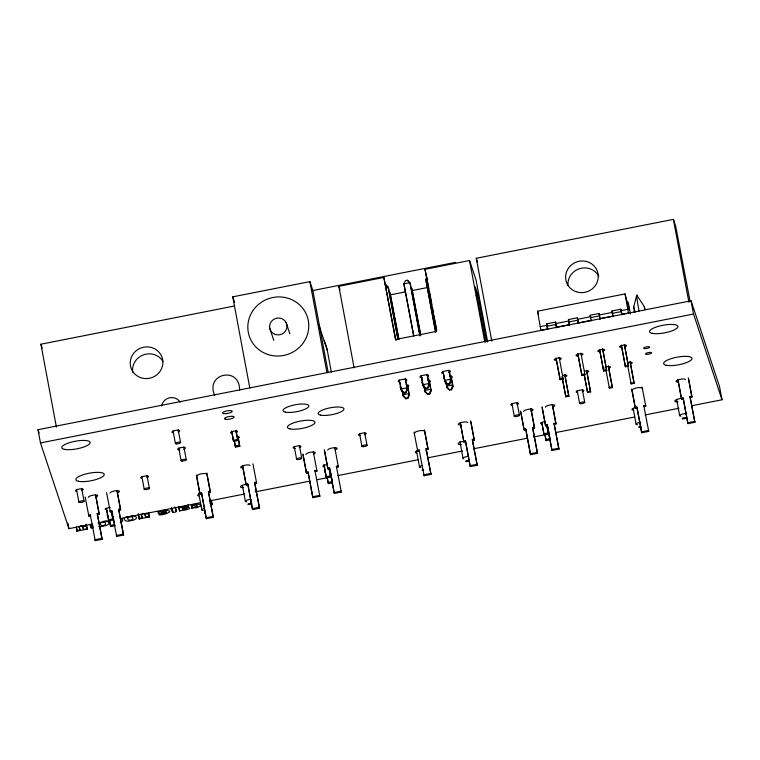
<?xml version="1.0" encoding="UTF-8"?>
<svg xmlns="http://www.w3.org/2000/svg" width="760" height="760" viewBox="0 0 760 760"><rect width="100%" height="100%" fill="white"/><g stroke="black" fill="none" stroke-linecap="round" stroke-linejoin="round"><path stroke-width="1.14" d="M645.078 309.272L644.318 306.613L636.728 295.194L633.697 306.935L634.4 312.255M644.318 306.613L644.594 309.225M191.729 507.832L197.6 506.217L196.678 505.115L191.102 505.875L193.496 504.735A6.802 1.833 -10.6 0 1 196.935 504.146L200.336 504.421L201.077 505.533L197.267 507.642L191.757 508.022M399.19 379.772L401.451 390.63L403.94 393.062L405.906 392.673L406.961 387.856L405.222 378.584M401.954 390.127L403.351 396.34L405.83 398.781L407.806 398.392L408.851 393.575L407.331 385.453M421.021 375.459L423.282 386.317L425.762 388.759L427.737 388.369L428.783 383.553L427.053 374.272M423.567 384.655L425.182 392.036L427.661 394.469L429.628 394.088L430.683 389.262L428.726 378.831M442.852 371.155L445.113 382.014L447.592 384.446L449.559 384.056L450.613 379.24L448.875 369.968M445.616 381.51L447.003 387.724L449.492 390.165L451.459 389.776L452.513 384.959L450.775 375.677M435.47 331.74L425.704 279.566L426.892 277.134M405.906 392.673L407.483 389.443L405.526 379.002M407.806 398.392L409.383 395.152L407.645 385.88M427.737 388.369L429.315 385.13L427.358 374.699M429.628 394.088L431.205 390.849L429.685 382.726M449.559 384.056L451.136 380.827L449.397 371.545M451.459 389.776L453.036 386.536L451.079 376.105M141.578 514.434L142.196 517.712L139.203 518.32L139.241 518.957L149.397 516.952L149.045 516.372L145.644 517.028L144.685 514.111L148.475 513.703L145.93 513.294M79.591 527.801L79.999 529.986L77.007 530.594L76.903 531.154L87.276 529.102L83.457 529.302L82.488 526.385L85.87 526.195L86.098 525.559L80.275 525.872M171.361 507.728C170.173 514.729 180.196 513.209 174.686 507.072M93.432 527.041L90.848 527.82L92.881 528.238M210.776 504.906L212.163 504.098L210.539 504.231M188.489 506.701C187.359 505.172 181.146 506.901 178.923 508.297L179.512 510.976L183.008 510.216A4.902 1.32 -10.6 0 0 186.029 509.894L189.81 508.535C189.382 505.675 183.122 509.523 182.105 508.003C183.891 505.998 190.057 508.678 188.081 504.517M125.523 517.265L124.355 518.12L124.184 519.602L126.15 521.037A5.12 1.377 -10.6 0 0 129.608 520.98L134.064 519.973L136.202 518.719L136.391 517.237L134.406 515.812A5.12 1.377 -10.6 0 0 130.948 515.859M209.95 503.405L211.47 502.227L209.95 501.752M120.384 522.681L122.749 520.961L122.046 519.033L120.716 518.51M126.492 516.866L127.756 516.486M93.014 525.768L90.079 525.825L92.682 524.78M249.793 387.894L232.759 296.846L309.89 281.627L312.873 290.624L328.197 372.505M56.411 427.063L40.897 344.213L234.545 305.985M311.923 290.719L455.705 262.342M491.786 341.126L476.273 258.276L673.398 219.374L675.697 226.299L690.023 301.065M354.122 367.916L338.856 286.32L383.847 277.447L395.998 340.613M383.847 277.447L395.466 339.511L436.62 331.388L425.001 269.325L469.556 260.528L476.13 280.326L487.683 342.104M419.976 335.274L410.428 284.259L409.906 282.682L407.426 280.24L405.45 280.63L403.883 283.87L413.639 336.043M386.07 287.385L388.084 286.985L388.607 288.572L398.154 339.587M425.704 279.566L427.719 279.167M390.336 294.861L405.394 291.897M412.347 290.519L427.414 287.546M475.988 295.82L478.135 295.393L486.733 341.363M547.827 328.956L540.92 330.315L537.5 311.201L625.043 293.92L629.175 309.985L627.627 301.71L628.719 304.998L630.448 313.832M547.628 329.602L546.678 323.845L555.589 322.088L556.415 326.591M569.392 325.308L568.442 319.551L577.362 317.794L578.189 322.297M591.156 321.014L590.216 315.257L599.127 313.5L599.953 318.003M612.931 316.711L611.981 310.963L620.892 309.197L621.727 313.699M540.227 326.629L547.143 325.261L547.514 327.227M556.054 323.503L568.917 320.967L568.442 319.551M577.828 319.209L590.681 316.673L590.216 315.257M599.592 314.906L612.456 312.369L612.807 315.457M621.366 310.612L627.769 309.349L625.043 293.92M547 326.258L555.911 324.501L555.589 322.088M568.765 321.964L577.676 320.207L577.362 317.794M590.529 317.67L599.45 315.903L599.127 313.5M612.303 313.367L621.214 311.609L620.892 309.197M555.892 327.36L569.715 324.634M577.781 323.048L591.603 320.312M599.659 318.725L613.481 315.998M621.547 314.402L628.453 313.044L627.769 309.349M92.216 524.067L68.941 528.665L40.479 442.938L38 429.695L691.058 300.798L719.52 386.526L722 399.769L691.733 405.745M40.479 442.938L693.538 314.041L722 399.769M407.483 389.443L406.961 387.856L400.928 389.044L403.769 392.549L405.735 392.16M429.315 385.13L428.783 383.553L422.759 384.74L425.59 388.236L427.566 387.847M451.136 380.827L450.613 379.24L444.581 380.427L447.421 383.933L449.388 383.543M409.383 395.152L408.851 393.575L402.828 394.763L405.659 398.259L407.635 397.879M431.205 390.849L430.683 389.262L424.65 390.45L427.49 393.955L429.457 393.566M453.036 386.536L452.513 384.959L446.481 386.147L449.312 389.652L451.288 389.262M233.273 440.277L237.557 439.432L237.927 440.553L233.643 441.408L231.553 431.11M559.883 378.86L562.932 378.252L563.198 379.059L560.149 379.658L556.035 358.312M581.647 374.566L584.697 373.958L584.962 374.765L581.913 375.364L577.799 354.017M603.421 370.262L606.471 369.664L606.736 370.462L603.687 371.07L599.573 349.724M625.186 365.969L628.235 365.37L628.501 366.168L625.452 366.766L621.338 345.42M235.173 445.997L239.457 445.151L239.827 446.272L235.543 447.117L234.327 441.484M565.573 396.007L568.622 395.399L568.889 396.207L565.839 396.805L561.944 376.599M587.337 391.704L590.387 391.106L590.653 391.903L587.603 392.512L584.136 374.585M612.427 387.609L612.161 386.812L609.111 387.41L609.378 388.208L612.427 387.609L608.37 365.921M634.192 383.315L633.925 382.508L630.876 383.116L631.142 383.914L634.192 383.315L630.135 361.627M90.288 514.9L88.578 515.242L88.872 516.135L90.592 515.803L90.288 514.9L95.237 540.626L102.182 539.258L97.232 513.532L98.952 513.19L99.246 514.092L97.537 514.434M111.729 510.672L110.01 511.005L110.314 511.907L112.024 511.565L111.729 510.672L116.669 536.399L123.614 535.031L118.664 509.295L120.384 508.962L120.678 509.865L118.968 510.197M196.327 475L199.756 493.297L201.466 492.955L201.761 493.858L206.406 518.681L213.351 517.313L208.411 491.587L210.121 491.245L210.425 492.147L208.706 492.489M242.544 465.88L245.965 484.177L247.684 483.835L247.978 484.737L252.624 509.561L259.569 508.193L254.619 482.467L256.338 482.125L256.633 483.027L254.923 483.369M302.841 453.986L306.261 472.273L307.981 471.931L308.275 472.834L312.92 497.657L319.865 496.289L314.925 470.563L316.635 470.231L316.939 471.124L315.219 471.466L314.925 470.563M324.273 449.749L327.702 468.046L329.412 467.704L329.716 468.606L334.362 493.43L341.297 492.062L336.357 466.336L338.067 465.994L338.371 466.897L336.651 467.238L336.357 466.336M419.149 449.996L417.44 450.328L417.734 451.231L419.453 450.889L419.149 449.996L424.099 475.722L431.043 474.344L426.094 448.618L427.813 448.286L428.108 449.188L426.398 449.521M467.751 422.55A4.807 1.292 -10.6 0 0 460.322 422.873L463.657 441.208L465.367 440.866L465.671 441.769L470.316 466.602L477.251 465.224L472.311 439.498L474.022 439.166L474.325 440.059L472.606 440.401M520.533 411.017L523.953 429.305L525.663 428.972L525.967 429.865L530.613 454.698L537.558 453.33L532.608 427.604L534.327 427.262L534.622 428.165L532.912 428.498M541.966 406.79L545.385 425.077L547.105 424.735L547.399 425.638L552.045 450.462L558.989 449.094L554.04 423.367L555.76 423.035L556.054 423.928L554.344 424.27M631.702 389.072L635.122 407.369L636.842 407.027L637.136 407.93L641.782 432.753L648.726 431.385L643.786 405.659L645.496 405.317L645.8 406.22L644.081 406.562L643.786 405.659M677.92 379.952L681.34 398.24L683.059 397.908L683.354 398.81L688 423.633L694.944 422.265L689.994 396.54L691.714 396.197L692.008 397.1L690.298 397.433M199.756 493.297L200.051 494.2L201.761 493.858M245.965 484.177L246.269 485.07L247.978 484.737M306.261 472.273L306.565 473.176L308.275 472.834M327.702 468.046L327.997 468.939L329.716 468.606M463.657 441.208L463.952 442.111L465.671 441.769M523.953 429.305L524.248 430.207L525.967 429.865M545.385 425.077L545.689 425.98L547.399 425.638M635.122 407.369L635.426 408.262L637.136 407.93M681.34 398.24L681.644 399.142L683.354 398.81M106.343 508.44L108.452 519.736L112.736 518.88L113.107 520.011L98.04 522.918M323.817 464.341L326.144 476.767L330.429 475.921L330.799 477.042L316.891 479.721M541.718 422.512L543.827 433.798L548.112 432.953L548.482 434.083L533.415 436.99M120.156 518.558L200.478 502.702M209.798 500.859L244.72 493.971M255.198 491.9L309.909 481.108M337.849 475.589L418.171 459.733M427.481 457.9L462.403 451.003M474.05 448.704L527.592 438.14M555.531 432.62L634.695 417.002M645.173 414.931L678.927 408.272M110.352 525.445L114.636 524.6L115.007 525.73L110.722 526.575L109.297 519.802M326.981 476.833L328.035 482.476L332.32 481.631L330.419 471.476M545.727 439.517L550.012 438.672L550.383 439.793L546.098 440.638L544.673 433.874M328.035 482.476L328.415 483.607L332.699 482.762M102.182 539.258L101.878 538.356L94.933 539.723L95.237 540.626M123.614 535.031L123.31 534.128L116.375 535.496L116.669 536.399M201.466 492.955L206.112 517.788L213.056 516.41L213.351 517.313M247.684 483.835L252.329 508.658L259.274 507.291L259.569 508.193M307.981 471.931L312.626 496.764L319.57 495.387L319.865 496.289M329.412 467.704L334.058 492.528L341.002 491.159L341.297 492.062M431.043 474.344L430.74 473.452L423.795 474.82L424.099 475.722M465.367 440.866L470.012 465.699L476.957 464.331L477.251 465.224M525.663 428.972L530.309 453.796L537.253 452.428L537.558 453.33M547.105 424.735L551.75 449.568L558.686 448.2L558.989 449.094M636.842 407.027L641.487 431.851L648.432 430.483L648.726 431.385M683.059 397.908L687.705 422.731L694.64 421.363L694.944 422.265M142.471 513.598L143.555 513.389M158.507 513.617L166.373 512.534C149.9 516.011 165.794 515.631 169.784 511.708L169.746 511.281C166.573 509.058 161.32 510.692 158.222 512.639L158.507 513.617L158.099 511.442M410.428 284.259L407.426 280.24M388.607 288.572L385.595 284.553L388.084 286.985L397.841 339.159M633.697 306.935L634.182 308.389M687.705 422.731L688 423.633M611.981 310.963L612.456 312.369M641.487 431.851L641.782 432.753M546.678 323.845L547.143 325.261M547.694 328.206L547.342 327.142L547.504 328.349M537.5 311.201L538.612 314.526M551.75 449.568L552.045 450.462M543.827 433.798L544.198 434.929L541.88 422.503M476.273 258.276L477.594 262.238M478.135 295.393L475.294 286.843L485.621 342.01M530.309 453.796L530.613 454.698M425.001 269.325L428.972 288.809M447.421 383.933L447.592 384.446M449.312 389.652L449.492 390.165M470.012 465.699L470.316 466.602M425.59 388.236L425.762 388.759M427.49 393.955L427.661 394.469M403.769 392.549L403.94 393.062M405.659 398.259L405.83 398.781M338.856 286.32L339.948 289.626M334.058 492.528L334.362 493.43M326.144 476.767L326.515 477.888L324.188 465.471M312.626 496.764L312.92 497.657M252.329 508.658L252.624 509.561M206.112 517.788L206.406 518.681M140.961 514.007L142.196 517.712M108.452 519.736L108.822 520.856L106.504 508.431M40.897 344.213L42.218 348.166M78.774 526.281L79.999 529.986M38 429.695L39.111 433.038M331.36 372.115L327.294 350.369L319.837 327.864A39.339 37.858 -18.3 0 0 319.086 324.653M286.168 322.696L289.845 333.783M269.724 328.168L273.771 340.375M232.759 296.846L234.621 302.47M634.6 310.099L635.094 312.322M691.058 300.798L693.538 314.041M673.398 219.374L688.902 302.224M688.588 378.803L692.008 397.1M688.294 377.91L691.714 396.197M689.994 396.54L694.64 421.363M678.005 379.705L681.644 399.142M676.723 399.893L679.678 415.653M642.077 387.03L645.8 406.22M621.214 311.609L621.841 314.953M630.087 361.969L633.925 382.508M624.444 344.479L628.501 366.168M624.387 344.822L628.235 365.37M627.722 365.655L631.142 383.914M632.006 389.975L635.426 408.262M621.395 345.078L625.452 366.766M633.184 408.49L636.139 424.241M599.45 315.903L600.077 319.257M608.313 366.263L612.161 386.812M602.68 348.773L606.736 370.462M602.623 349.115L606.471 369.664M605.957 369.949L609.378 388.208M599.839 350.522L603.687 371.07M577.676 320.207L578.303 323.551M586.596 370.215L590.653 391.903M586.549 370.557L590.387 391.106M580.906 353.077L584.962 374.765M584.193 374.243L587.603 392.512M577.856 353.675L581.913 375.364M582.35 389.528L584.744 402.334M569.097 321.945L569.269 324.055M577.23 390.668L579.605 403.351M555.911 324.501L556.538 327.845M564.832 374.519L568.889 396.207M564.775 374.86L568.622 395.399M559.142 357.371L563.198 379.059M562.419 378.546L565.839 396.805M556.082 357.969L560.149 379.658M552.415 404.5L556.054 423.928M552.33 404.738L555.76 423.035M554.04 423.367L558.686 448.2M547.684 426.246L549.803 437.541M546.792 425.049L548.482 434.083M546.63 425.049L548.112 432.953M542.26 407.683L545.689 425.98M544.834 433.865L546.098 440.638M530.983 408.728L534.622 428.165M530.898 408.965L534.327 427.262M532.608 427.604L537.253 452.428M520.828 411.92L524.248 430.207M517.066 402.543L519.441 415.226M511.898 403.437L514.292 416.242M469.556 260.528L484.823 342.114M470.896 421.772L474.325 440.059M470.601 420.869L474.022 439.166M472.311 439.498L476.957 464.331M460.313 422.674L463.952 442.111M459.914 441.522L463.077 458.403M429.409 291.108L431.984 304.902M432.421 307.202L433.494 312.949M433.922 315.248L436.715 330.191M445.92 381.928L447.003 387.724M426.236 281.143L435.784 332.158M443.593 373.901L445.113 382.014M420.793 335.198L411.806 288.392L420.479 334.77M419.89 336.015L409.906 282.682L403.883 283.87L413.734 335.302M424.089 386.241L425.182 392.036M421.762 378.204L423.282 386.317M424.688 430.891L428.108 449.188M424.384 429.989L427.813 448.286M426.094 448.618L430.74 473.452M398.962 339.501L389.975 292.704L398.658 339.084M414.019 432.041L417.734 451.231M416.594 451.24L419.539 466.991M402.268 390.545L403.351 396.34M399.931 382.517L401.451 390.63M364.658 432.497L367.051 445.303M359.537 433.627L361.912 446.32M309.89 281.627L326.923 372.656M334.733 447.459L338.371 466.897M329.108 468.008L330.799 477.042M328.947 468.017L330.429 475.921M324.577 450.651L327.997 468.939M327.351 477.964L328.415 483.607M313.3 451.687L316.939 471.124M303.145 454.879L306.565 473.176M299.373 445.502L301.748 458.185M294.215 446.405L296.609 459.202M239.561 390.516C240.483 365.845 204.696 373.055 214.709 395.418M252.918 463.837L256.633 483.027M254.619 482.467L259.274 507.291M238.108 437.104L239.827 446.272M237.766 436.135L239.457 445.151M236.027 430.416L237.927 440.553M242.63 465.642L246.269 485.07M235.837 430.264L237.557 439.432M234.469 441.389L235.543 447.117M242.44 485.611L245.385 501.372M231.743 431.262L233.643 441.408M206.995 473.86L210.425 492.147M206.701 472.957L210.121 491.245M211.356 500.583L211.973 503.861M211.156 500.127L211.973 504.497M211.005 500.583L211.622 503.861M208.411 491.587L213.056 516.41M196.631 475.902L200.051 494.2M198.692 493.078L201.846 509.96M183.882 446.927L186.266 459.667M178.191 429.78L180.576 442.519M191.643 505.372L192.052 507.556M191.453 505.428L191.862 507.613M191.511 506.075L191.919 508.259M178.733 447.944L181.127 460.683M173.042 430.796L175.427 443.536M178.847 506.654L179.664 511.024M175.313 507.328L176.139 511.698M172.358 509.048L172.966 512.325M146.975 475.465L149.368 488.262M141.854 476.596L144.229 489.278M148.58 512.582L149.397 516.952M148.428 513.095L149.255 517.047M145.036 513.75L145.644 517.028M139.023 516.8L139.431 518.985M138.386 513.95L139.241 518.957M138.234 514.045L139.052 518.415M117.04 490.428L120.678 509.865M116.954 490.666L120.384 508.962M118.664 509.295L123.31 534.128M112.309 512.183L112.736 514.434M113.154 516.695L114.427 523.469M111.635 512.107L113.107 520.011M111.254 510.976L112.736 518.88M106.59 492.717L110.314 511.907M109.459 519.792L110.722 526.575M95.608 494.656L99.246 514.092M95.522 494.903L98.952 513.19M97.232 513.532L101.878 538.356M90.687 525.417L91.096 527.601M85.158 496.945L88.872 516.135M81.69 488.471L84.065 501.153M86.383 524.865L87.201 529.236M86.212 524.314L87.058 529.321M86.032 524.286L86.849 528.656M76.522 489.364L78.916 502.17M82.84 526.024L83.457 529.302M76.826 529.074L77.235 531.259M76.389 527.317L77.007 530.594M76.228 526.87L77.045 531.231M67.906 523.146L68.941 528.665M88.255 497.448A4.807 1.292 -10.6 0 1 94.971 494.978A4.807 1.292 -10.6 0 1 95.684 497.125M414.789 433A4.807 1.292 -10.6 0 1 419.083 430.834A4.807 1.292 -10.6 0 1 424.213 431.138M110.019 493.154A4.807 1.292 -10.6 0 1 116.736 490.684A4.807 1.292 -10.6 0 1 117.448 492.831M197.096 475.969A4.807 1.292 -10.6 0 1 201.4 473.793A4.807 1.292 -10.6 0 1 206.52 474.107M678.718 382.052A4.807 1.292 -10.6 0 1 678.015 379.905A4.807 1.292 -10.6 0 1 685.434 379.582M621.566 347.358A3.553 0.95 -10.6 0 1 620.179 346.161A3.553 0.95 -10.6 0 1 625.508 345.106A3.553 0.95 -10.6 0 1 625.043 346.674M243.342 467.979A4.807 1.292 -10.6 0 1 242.639 465.832A4.807 1.292 -10.6 0 1 250.059 465.509M628.434 362.453A3.553 0.95 -10.6 0 1 632.016 362.472A3.553 0.95 -10.6 0 1 630.733 363.822M604.96 367.222A3.553 0.95 -10.6 0 1 609.824 366.615A3.553 0.95 -10.6 0 1 608.969 368.115M604.105 368.714A3.553 0.95 -10.6 0 1 603.487 368.353M584.896 371.051A3.553 0.95 -10.6 0 1 588.477 371.06A3.553 0.95 -10.6 0 1 587.195 372.409M563.122 375.345A3.553 0.95 -10.6 0 1 566.713 375.364A3.553 0.95 -10.6 0 1 565.431 376.703M556.263 360.249A3.553 0.95 -10.6 0 1 554.876 359.052A3.553 0.95 -10.6 0 1 560.206 357.998A3.553 0.95 -10.6 0 1 559.74 359.565M578.028 355.955A3.553 0.95 -10.6 0 1 576.64 354.758A3.553 0.95 -10.6 0 1 581.98 353.704A3.553 0.95 -10.6 0 1 581.505 355.262M599.792 351.652A3.553 0.95 -10.6 0 1 598.414 350.455A3.553 0.95 -10.6 0 1 603.744 349.41A3.553 0.95 -10.6 0 1 603.278 350.968M179.892 449.844A3.933 1.054 -10.6 0 1 178.353 448.523A3.933 1.054 -10.6 0 1 184.262 447.355A3.933 1.054 -10.6 0 1 183.749 449.084M172.662 432.611A3.933 1.054 -10.6 0 1 173.612 430.948A3.933 1.054 -10.6 0 1 179.008 430.284A3.933 1.054 -10.6 0 1 178.049 431.936M511.528 405.308A3.933 1.054 -10.6 0 1 512.477 403.645A3.933 1.054 -10.6 0 1 517.873 402.981A3.933 1.054 -10.6 0 1 516.914 404.643M576.831 392.426A3.933 1.054 -10.6 0 1 577.781 390.763A3.933 1.054 -10.6 0 1 583.177 390.089A3.933 1.054 -10.6 0 1 582.226 391.751M295.374 448.372A3.933 1.054 -10.6 0 1 293.835 447.041A3.933 1.054 -10.6 0 1 299.744 445.873A3.933 1.054 -10.6 0 1 299.231 447.611M76.152 491.245A3.933 1.054 -10.6 0 1 77.102 489.582A3.933 1.054 -10.6 0 1 82.498 488.908A3.933 1.054 -10.6 0 1 81.538 490.57M360.677 435.48A3.933 1.054 -10.6 0 1 359.147 434.15A3.933 1.054 -10.6 0 1 365.056 432.991A3.933 1.054 -10.6 0 1 364.534 434.72M461.035 425.011A4.807 1.292 -10.6 0 1 460.322 422.873M545.395 407.217A4.807 1.292 -10.6 0 1 552.111 404.757A4.807 1.292 -10.6 0 1 552.824 406.894M523.63 411.521A4.807 1.292 -10.6 0 1 530.347 409.051A4.807 1.292 -10.6 0 1 531.05 411.198M632.472 390.032A4.807 1.292 -10.6 0 1 636.775 387.866A4.807 1.292 -10.6 0 1 641.896 388.18M305.938 454.48A4.807 1.292 -10.6 0 1 312.654 452.019A4.807 1.292 -10.6 0 1 313.367 454.157M327.712 450.186A4.807 1.292 -10.6 0 1 334.428 447.716A4.807 1.292 -10.6 0 1 335.131 449.863M398.924 381.928A4.436 1.197 -10.6 0 1 402.125 379.477A4.436 1.197 -10.6 0 1 406.467 380.447M542.573 423.842A3.553 0.95 -10.6 0 1 540.892 422.845A3.553 0.95 -10.6 0 1 545.528 421.572M406.258 384.911A4.436 1.197 -10.6 0 1 406.913 386.887M400.824 387.647A4.436 1.197 -10.6 0 1 400.444 386.507M422.427 377.739A4.436 1.197 -10.6 0 1 420.318 376.494A4.436 1.197 -10.6 0 1 426.123 374.898A4.436 1.197 -10.6 0 1 428.241 376.143M428.022 380.617A4.436 1.197 -10.6 0 1 428.678 382.594M422.598 383.353A4.436 1.197 -10.6 0 1 422.218 382.204M442.462 373.34A4.436 1.197 -10.6 0 1 443.536 371.459A4.436 1.197 -10.6 0 1 449.625 370.709A4.436 1.197 -10.6 0 1 448.552 372.58M444.362 379.05A4.436 1.197 -10.6 0 1 443.983 377.91M449.787 376.323A4.436 1.197 -10.6 0 1 451.905 377.568M105.82 509.694A3.553 0.95 -10.6 0 1 106.001 508.478A3.553 0.95 -10.6 0 1 110.162 507.509M107.711 515.403A3.553 0.95 -10.6 0 1 107.416 514.491M324.89 466.811A3.553 0.95 -10.6 0 1 322.924 466.099A3.553 0.95 -10.6 0 1 326.069 464.759M325.403 472.445A3.553 0.95 -10.6 0 1 325.099 471.533M543.086 429.476A3.553 0.95 -10.6 0 1 542.792 428.564M243.694 487.606A5.681 1.53 -10.6 0 1 240.559 486.476A5.681 1.53 -10.6 0 1 245.575 484.329M198.626 495.928A5.681 1.53 -10.6 0 1 200.004 493.525M461.387 444.638A5.681 1.53 -10.6 0 1 458.242 443.507A5.681 1.53 -10.6 0 1 463.267 441.36M416.318 452.96A5.681 1.53 -10.6 0 1 417.696 450.566M426.474 450.186A5.681 1.53 -10.6 0 1 425.97 451.06M677.986 401.888A5.681 1.53 -10.6 0 1 675.098 400.453A5.681 1.53 -10.6 0 1 681.806 398.325M632.918 410.21A5.681 1.53 -10.6 0 1 636.063 407.274M231.192 433.181A3.553 0.95 -10.6 0 1 232.047 431.69A3.553 0.95 -10.6 0 1 236.911 431.081A3.553 0.95 -10.6 0 1 236.056 432.582M237.424 436.715A3.553 0.95 -10.6 0 1 237.946 438.301M233.082 438.9A3.553 0.95 -10.6 0 1 232.778 437.988M141.455 478.353A3.933 1.054 -10.6 0 1 142.405 476.691A3.933 1.054 -10.6 0 1 147.801 476.026A3.933 1.054 -10.6 0 1 146.851 477.679M132.696 372.2A16.387 15.779 -18.4 0 1 143.516 354.834A16.387 15.779 -18.4 0 1 162.953 361.351M324.178 340.993A39.339 37.858 -18.3 0 1 327.294 350.369M98.781 526.442A5.12 1.377 -10.6 0 0 102.239 526.385L106.694 525.378L108.822 524.125L109.012 522.633L107.036 521.208A5.12 1.377 -10.6 0 0 103.578 521.265M469.309 460.873A1.966 0.532 -10.6 0 1 466.308 461.577A1.966 0.532 -10.6 0 1 466.44 460.702A1.966 0.532 -10.6 0 1 469.366 460.455M463.762 458.802A3.933 1.054 -10.6 0 1 463.97 457.463A3.933 1.054 -10.6 0 1 468.568 456.38M423.681 470.136A1.966 0.532 -10.6 0 1 422.123 469.984A1.966 0.532 -10.6 0 1 422.902 469.3M420.907 467.485A3.933 1.054 -10.6 0 1 422.075 465.452M639.084 311.011A21.85 0.769 78.8 0 1 637.079 295.944M641.278 427.186A1.966 0.532 -10.6 0 1 638.685 427.177A1.966 0.532 -10.6 0 1 640.946 426.208M681.045 416.147A3.933 1.054 -10.6 0 1 680.913 414.551A3.933 1.054 -10.6 0 1 686.707 413.725M637.507 424.735A3.933 1.054 -10.6 0 1 636.49 423.633A3.933 1.054 -10.6 0 1 640.67 422.313M567.957 285.247A16.387 15.779 -18.4 0 1 579.908 268.574A16.387 15.779 -18.4 0 1 598.842 276.317M161.652 405.849A10.051 9.671 -18.4 0 1 180.177 402.192M246.753 501.856A3.933 1.054 -10.6 0 1 245.983 500.593A3.933 1.054 -10.6 0 1 250.885 499.348M205.504 513.142A1.966 0.532 -10.6 0 1 204.392 512.819A1.966 0.532 -10.6 0 1 205.666 512.116M203.214 510.454A3.933 1.054 -10.6 0 1 204.383 508.421M161.3 512.202L166.25 511.575L163.438 511.29A2.204 0.589 -10.6 0 0 161.3 512.202M100.263 523.327C99.712 526.366 104.699 526.119 105.621 524.106L105.165 522.623L104.177 522.111L101.555 522.424L100.263 523.327M127.632 517.921C127.091 520.961 132.069 520.714 133 518.7L132.534 517.218L131.546 516.705L128.924 517.019L127.632 517.921M186.732 508.649L183.787 509.58L182.324 509.01L186.732 508.649M289.911 428.897A13.984 3.762 -10.6 0 0 313.661 424.213A13.984 3.762 -10.6 0 0 299.991 421.154A13.984 3.762 -10.6 0 0 289.911 428.897M78.422 481.27A14.43 3.885 -10.6 0 0 102.923 476.434A14.43 3.885 -10.6 0 0 88.825 473.28A14.43 3.885 -10.6 0 0 78.422 481.27M64.344 449.34A14.43 3.885 -10.6 0 0 88.844 444.505A14.43 3.885 -10.6 0 0 74.746 441.351A14.43 3.885 -10.6 0 0 64.344 449.34M666.178 365.265A14.43 3.885 -10.6 0 0 690.688 360.43A14.43 3.885 -10.6 0 0 676.581 357.276A14.43 3.885 -10.6 0 0 666.178 365.265M652.099 333.336A14.43 3.885 -10.6 0 0 676.6 328.5A14.43 3.885 -10.6 0 0 662.501 325.346A14.43 3.885 -10.6 0 0 652.099 333.336M644.242 348.545A3.059 0.827 -10.6 0 0 649.439 347.519A3.059 0.827 -10.6 0 0 646.447 346.854A3.059 0.827 -10.6 0 0 644.242 348.545M646.142 354.264A3.059 0.827 -10.6 0 0 651.329 353.238A3.059 0.827 -10.6 0 0 648.346 352.573A3.059 0.827 -10.6 0 0 646.142 354.264M285.361 412.119A13.1 3.524 -10.6 0 0 307.619 407.731A13.1 3.524 -10.6 0 0 294.813 404.861A13.1 3.524 -10.6 0 0 285.361 412.119M320.483 415.122A13.1 3.524 -10.6 0 0 342.741 410.733A13.1 3.524 -10.6 0 0 329.935 407.863A13.1 3.524 -10.6 0 0 320.483 415.122M225.368 419.292A4.883 1.311 -10.6 0 0 233.662 417.658A4.883 1.311 -10.6 0 0 228.893 416.584A4.883 1.311 -10.6 0 0 225.368 419.292M223.468 413.582A4.883 1.311 -10.6 0 0 231.771 411.939A4.883 1.311 -10.6 0 0 226.993 410.875A4.883 1.311 -10.6 0 0 223.468 413.582M140.429 377.549A16.387 15.779 -18.4 0 0 162.744 360.202A16.387 15.779 -18.4 0 0 136.534 350.464A16.387 15.779 -18.4 0 0 140.429 377.549M267.985 354.521A30.59 29.45 -18.3 0 0 308.284 320.558A30.59 29.45 -18.3 0 0 258.599 304.351A30.59 29.45 -18.3 0 0 267.985 354.521M275.348 334.485A8.74 8.417 -18.3 0 0 286.862 324.786A8.74 8.417 -18.3 0 0 272.669 320.15A8.74 8.417 -18.3 0 0 275.348 334.485M362.824 446.642A2.622 0.703 -10.6 0 0 367.023 445.493A2.622 0.703 -10.6 0 0 363.603 445.284A2.622 0.703 -10.6 0 0 362.824 446.642M297.521 459.534A2.622 0.703 -10.6 0 0 301.72 458.384A2.622 0.703 -10.6 0 0 298.3 458.175A2.622 0.703 -10.6 0 0 297.521 459.534M580.517 403.674A2.622 0.703 -10.6 0 0 584.716 402.524A2.622 0.703 -10.6 0 0 581.286 402.325A2.622 0.703 -10.6 0 0 580.517 403.674M515.204 416.565A2.622 0.703 -10.6 0 0 519.403 415.416A2.622 0.703 -10.6 0 0 515.983 415.207A2.622 0.703 -10.6 0 0 515.204 416.565M682.908 418.827A1.966 0.532 -10.6 0 0 686.061 417.962A1.966 0.532 -10.6 0 0 683.487 417.81A1.966 0.532 -10.6 0 0 682.908 418.827M575.804 291.612A16.387 15.779 -18.4 0 0 598.12 274.274A16.387 15.779 -18.4 0 0 571.909 264.537A16.387 15.779 -18.4 0 0 575.804 291.612M176.339 443.868A2.622 0.703 -10.6 0 0 180.548 442.719A2.622 0.703 -10.6 0 0 177.118 442.51A2.622 0.703 -10.6 0 0 176.339 443.868M182.03 461.016A2.622 0.703 -10.6 0 0 186.238 459.857A2.622 0.703 -10.6 0 0 182.809 459.658A2.622 0.703 -10.6 0 0 182.03 461.016M248.615 504.545A1.966 0.532 -10.6 0 0 251.769 503.681A1.966 0.532 -10.6 0 0 249.204 503.528A1.966 0.532 -10.6 0 0 248.615 504.545M145.141 489.611A2.622 0.703 -10.6 0 0 149.34 488.461A2.622 0.703 -10.6 0 0 145.91 488.252A2.622 0.703 -10.6 0 0 145.141 489.611M79.828 502.502A2.622 0.703 -10.6 0 0 84.028 501.344A2.622 0.703 -10.6 0 0 80.607 501.144A2.622 0.703 -10.6 0 0 79.828 502.502"/></g></svg>
